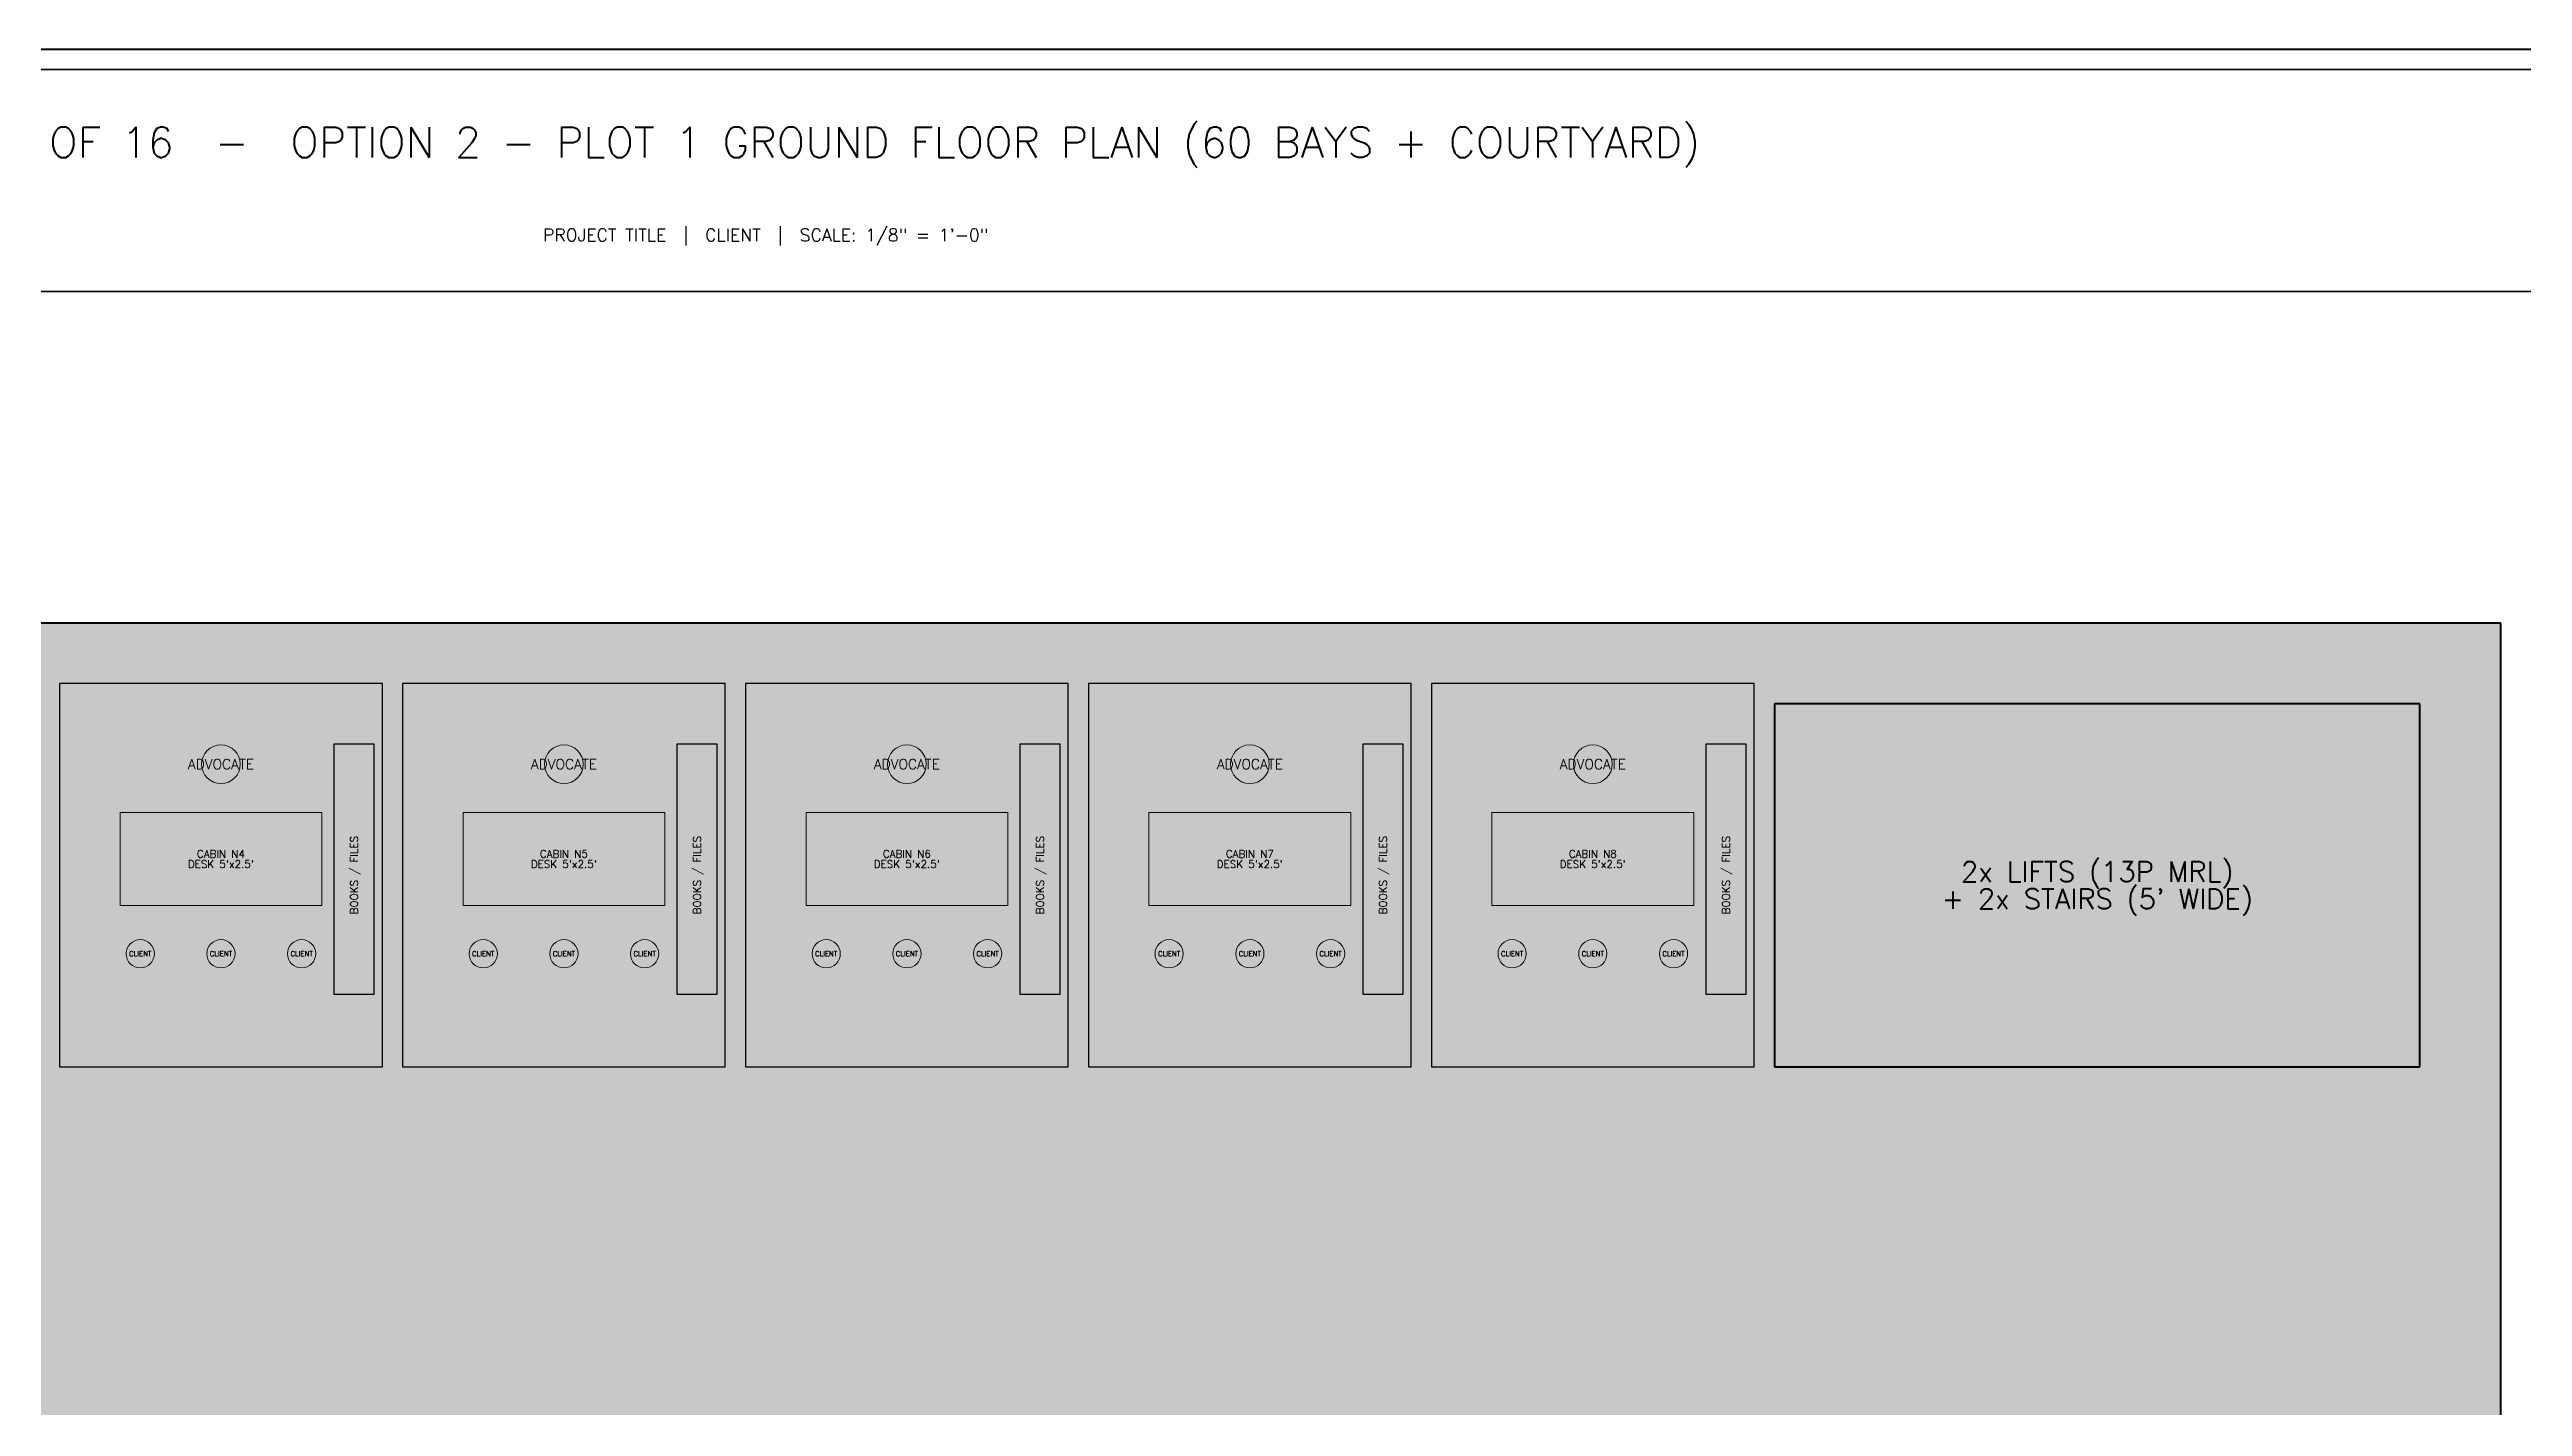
# Model space of a CAD drawing. Header units: inches. Extents: x 0 to 1800, y 0 to 1191.
# Drawn here: x 687 to 1422, y 787 to 1191 of the extents above; entities that cross this region are included whole.
import ezdxf
from ezdxf.enums import TextEntityAlignment as Align

# ---------------------------------------------------------------- set-up
doc = ezdxf.new("R2010")
doc.units = ezdxf.units.IN
doc.header["$MEASUREMENT"] = 0
for name, color, linetype in [('A-DOOR', 2, 'Continuous'), ('A-FURN', 1, 'Continuous'), ('A-HATCH', 8, 'Continuous'), ('A-TEXT-TTL', 7, 'Continuous'), ('A-TTLB', 7, 'Continuous'), ('A-WALL', 7, 'Continuous')]:
    doc.layers.add(name, color=color, linetype=linetype)
doc.styles.add('SIMPLEX', font='simplex.shx')

msp = doc.modelspace()

# ---------------------------------------------------------------- hatches: boundary and pattern name
at = {"layer": 'A-HATCH'}
h = msp.add_hatch(dxfattribs=at)
h.set_pattern_fill('ANSI31')
h.paths.add_polyline_path([(336, 132), (1416, 132), (1416, 1020), (336, 1020)])
h = msp.add_hatch(dxfattribs=at)
h.set_pattern_fill('SOLID')
h.paths.add_polyline_path([(345, 141), (1407, 141), (1407, 1011), (345, 1011)])

# ---------------------------------------------------------------- linework, layer by layer
at = {"layer": 'A-DOOR', "lineweight": 30}
for p, q in [((690, 888), (726, 888)), ((792, 888), (828, 888)), ((894, 888), (930, 888)), ((996, 888), (1032, 888)), ((1098, 888), (1134, 888))]:
    msp.add_line(p, q, dxfattribs=at)
at = {"layer": 'A-FURN'}
for p, q in [((783.6, 984), (771.6, 984)), ((771.6, 984), (771.6, 909.6)), ((783.6, 909.6), (783.6, 984)), ((885.6, 984), (873.6, 984)), ((873.6, 984), (873.6, 909.6)), ((885.6, 909.6), (885.6, 984)), ((987.6, 984), (975.6, 984)), ((975.6, 984), (975.6, 909.6)), ((987.6, 909.6), (987.6, 984)), ((1089.6, 984), (1077.6, 984)), ((1077.6, 984), (1077.6, 909.6)), ((1089.6, 909.6), (1089.6, 984)), ((1191.6, 984), (1179.6, 984)), ((1179.6, 984), (1179.6, 909.6)), ((1191.6, 909.6), (1191.6, 984)), ((771.6, 909.6), (783.6, 909.6)), ((873.6, 909.6), (885.6, 909.6)), ((975.6, 909.6), (987.6, 909.6)), ((1077.6, 909.6), (1089.6, 909.6)), ((1179.6, 909.6), (1191.6, 909.6))]:
    msp.add_line(p, q, dxfattribs=at)
at = {"layer": 'A-FURN', "lineweight": 20}
for p, q in [((768, 963.6), (708, 963.6)), ((708, 963.6), (708, 936)), ((768, 936), (768, 963.6)), ((870, 963.6), (810, 963.6)), ((810, 963.6), (810, 936)), ((870, 936), (870, 963.6)), ((972, 963.6), (912, 963.6)), ((912, 963.6), (912, 936)), ((972, 936), (972, 963.6)), ((1074, 963.6), (1014, 963.6)), ((1014, 963.6), (1014, 936)), ((1074, 936), (1074, 963.6)), ((1176, 963.6), (1116, 963.6)), ((1116, 963.6), (1116, 936)), ((1176, 936), (1176, 963.6)), ((708, 936), (768, 936)), ((810, 936), (870, 936)), ((912, 936), (972, 936)), ((1014, 936), (1074, 936)), ((1116, 936), (1176, 936))]:
    msp.add_line(p, q, dxfattribs=at)
for centre in [(738, 978), (840, 978), (942, 978), (1044, 978), (1146, 978)]:
    msp.add_circle(centre, 5.76, dxfattribs=at)
at = {"layer": 'A-FURN', "lineweight": 15}
for centre in [(714, 921.6), (738, 921.6), (762, 921.6), (816, 921.6), (840, 921.6), (864, 921.6), (918, 921.6), (942, 921.6), (966, 921.6), (1020, 921.6), (1044, 921.6), (1068, 921.6), (1122, 921.6), (1146, 921.6), (1170, 921.6)]:
    msp.add_circle(centre, 4.2, dxfattribs=at)
at = {"layer": 'A-TTLB', "lineweight": 50}
msp.add_line((1800, 1190.66), (0, 1190.66), dxfattribs=at)
at = {"layer": 'A-TTLB', "lineweight": 25}
msp.add_line((1794, 1184.66), (6, 1184.66), dxfattribs=at)
at = {"layer": 'A-TTLB', "lineweight": 35}
for p, q in [((1794, 1184.66), (6, 1184.66)), ((6, 1118.66), (1794, 1118.66))]:
    msp.add_line(p, q, dxfattribs=at)
at = {"layer": 'A-WALL', "lineweight": 50}
for p, q in [((1416, 1020), (336, 1020)), ((1416, 132), (1416, 1020))]:
    msp.add_line(p, q, dxfattribs=at)
at = {"layer": 'A-WALL', "lineweight": 30}
for p, q in [((786, 1002), (690, 1002)), ((690, 1002), (690, 888)), ((786, 888), (786, 1002)), ((888, 1002), (792, 1002)), ((792, 1002), (792, 888)), ((888, 888), (888, 1002)), ((990, 1002), (894, 1002)), ((894, 1002), (894, 888)), ((990, 888), (990, 1002)), ((1092, 1002), (996, 1002)), ((996, 1002), (996, 888)), ((1092, 888), (1092, 1002)), ((1194, 1002), (1098, 1002)), ((1098, 1002), (1098, 888)), ((1194, 888), (1194, 1002)), ((690, 888), (786, 888)), ((792, 888), (888, 888)), ((894, 888), (990, 888)), ((996, 888), (1092, 888)), ((1098, 888), (1194, 888))]:
    msp.add_line(p, q, dxfattribs=at)
at = {"layer": 'A-WALL', "lineweight": 40}
for p, q in [((1392, 996), (1200, 996)), ((1200, 996), (1200, 888)), ((1392, 888), (1392, 996)), ((1200, 888), (1392, 888))]:
    msp.add_line(p, q, dxfattribs=at)

# ---------------------------------------------------------------- texts
at = {"layer": 'A-FURN', "style": 'SIMPLEX'}
for s, height, p in [('ADVOCATE', 3, (738, 978)), ('ADVOCATE', 3, (840, 978)), ('ADVOCATE', 3, (942, 978)), ('ADVOCATE', 3, (1044, 978)), ('ADVOCATE', 3, (1146, 978)), ("DESK 5'x2.5'", 2.25, (738, 948.28)), ('CABIN N4', 2.25, (738, 951.32)), ("DESK 5'x2.5'", 2.25, (840, 948.28)), ('CABIN N5', 2.25, (840, 951.32)), ("DESK 5'x2.5'", 2.25, (942, 948.28)), ('CABIN N6', 2.25, (942, 951.32)), ("DESK 5'x2.5'", 2.25, (1044, 948.28)), ('CABIN N7', 2.25, (1044, 951.32)), ("DESK 5'x2.5'", 2.25, (1146, 948.28)), ('CABIN N8', 2.25, (1146, 951.32)), ('CLIENT', 1.5, (714, 921.6)), ('CLIENT', 1.5, (738, 921.6)), ('CLIENT', 1.5, (762, 921.6)), ('CLIENT', 1.5, (816, 921.6)), ('CLIENT', 1.5, (840, 921.6)), ('CLIENT', 1.5, (864, 921.6)), ('CLIENT', 1.5, (918, 921.6)), ('CLIENT', 1.5, (942, 921.6)), ('CLIENT', 1.5, (966, 921.6)), ('CLIENT', 1.5, (1020, 921.6)), ('CLIENT', 1.5, (1044, 921.6)), ('CLIENT', 1.5, (1068, 921.6)), ('CLIENT', 1.5, (1122, 921.6)), ('CLIENT', 1.5, (1146, 921.6)), ('CLIENT', 1.5, (1170, 921.6))]:
    msp.add_text(s, height=height, dxfattribs=at).set_placement(p, align=Align.MIDDLE_CENTER)
for p in [(777.6, 945), (879.6, 945), (981.6, 945), (1083.6, 945), (1185.6, 945)]:
    msp.add_text('BOOKS / FILES', height=2.25, rotation=90, dxfattribs=at).set_placement(p, align=Align.MIDDLE_CENTER)
at = {"layer": 'A-TEXT-TTL', "style": 'SIMPLEX'}
for s, height, p in [('SHEET 07 OF 16  -  OPTION 2 - PLOT 1 GROUND FLOOR PLAN (60 BAYS + COURTYARD)', 9, (900, 1163.06)), ('PROJECT TITLE  |  CLIENT  |  SCALE: 1/8" = 1\'-0"', 3.75, (900, 1135.46)), ('2x LIFTS (13P MRL)', 6, (1296, 946.05)), ("+ 2x STAIRS (5' WIDE)", 6, (1296, 937.95))]:
    msp.add_text(s, height=height, dxfattribs=at).set_placement(p, align=Align.MIDDLE_CENTER)

doc.saveas('drawing.dxf')
